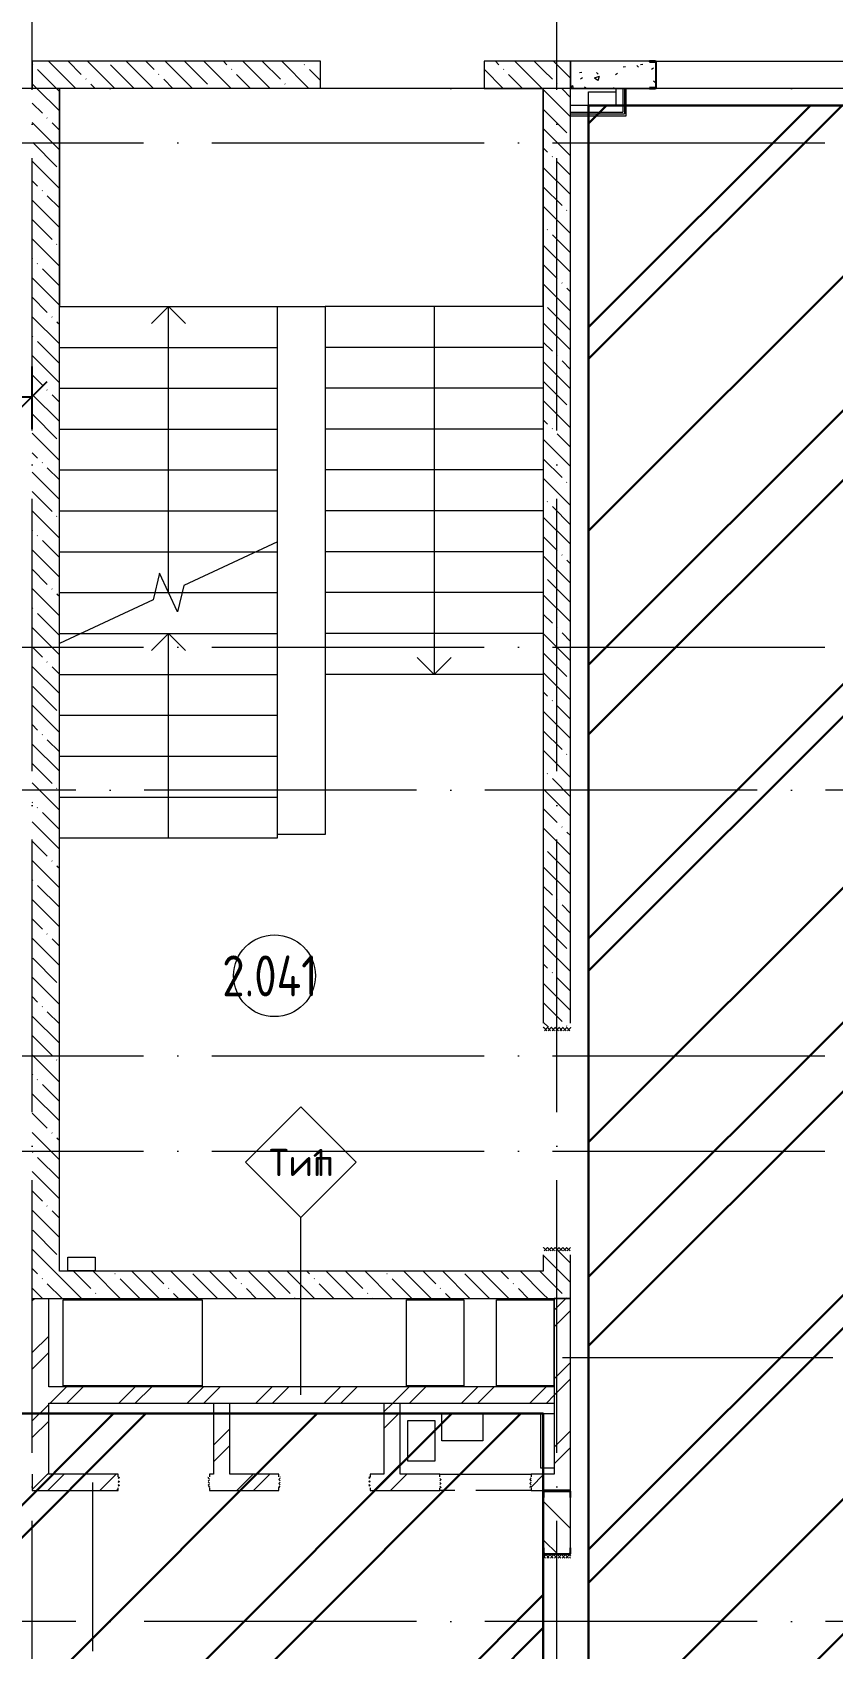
# Model space of a CAD drawing. Header units: millimetres. Extents: x -68946 to 690821, y -552984 to 293768.
# Drawn here: x 165209 to 171082, y -73660 to -61798 of the extents above; entities that cross this region are included whole.
import ezdxf

# ---------------------------------------------------------------- set-up
doc = ezdxf.new("R2010")
doc.units = ezdxf.units.MM
doc.linetypes.add('ADSK_Линия сетки', pattern=[2500, 2000, -250, 0, -250])
doc.layers.get('Defpoints').update_dxf_attribs({"color": 250})
for name, color, linetype, lineweight in [('1.2) Стяжка 6 вып.', 30, 'Continuous', 30), ('1.3) Звуко-изол           6 вып.', 90, 'Continuous', 30), ('1.4) Стяжка 6 вып.', 30, 'Continuous', 30), ('A-AREA-____-IDEN', 250, 'Continuous', 9), ('A-DOOR-____-OTLN', 250, 'Continuous', 5), ('A-FLOR-____-OTLN', 250, 'Continuous', 9), ('A-WALL-____-IDEN', 250, 'Continuous', 9), ('A-WALL-____-MCUT', 250, 'Continuous', 13), ('A-WALL-____-PATT', 250, 'Continuous', 13), ('A-WALL-FNSH-MCUT', 250, 'Continuous', 13), ('I-WALL-____-OTLN', 250, 'Continuous', 9), ('S-COLS-____-MCUT', 250, 'Continuous', 25), ('S-COLS-____-OTLN', 250, 'Continuous', 9), ('S-GRID-____-OTLN', 250, 'Continuous', 9), ('S-STRS-____-MBND', 250, 'Continuous', 5), ('S-STRS-____-OTLN', 250, 'Continuous', 5)]:
    doc.layers.add(name, color=color, linetype=linetype, lineweight=lineweight)
doc.styles.add('ISOCPEUR', font='isocpeur.ttf', dxfattribs={"width": 0.8, "height": 100})
doc.styles.add('ISOCPEUR_3', font='isocpeur.ttf', dxfattribs={"height": 250})
doc.styles.get("Standard").update_dxf_attribs({"font": 'ГОСТ тип А.ttf'})
doc.dimstyles.new('А3', dxfattribs={"dimtxt": 333, "dimasz": 222, "dimexe": 222, "dimexo": 111, "dimgap": 111, "dimtad": 1, "dimtoh": 1, "dimdec": 0, "dimrnd": 0.0015, "dimzin": 0, "dimdsep": 46, "dimtxsty": 'Standard', "dimblk": 'OBLIQUE', "dimcen": 0, "dimclrd": 7, "dimclre": 7, "dimclrt": 7, "dimadec": 0, "dimazin": 0, "dimtfac": 1, "dimtdec": 0, "dimtofl": 0, "dimtmove": 0, "dimatfit": 3, "dimfxl": 1, "dimtolj": 1, "dimtzin": 0, "dimarcsym": 0})
pattern_1 = [(45, (28708.77, -120984.93), (-251.4472, 251.4472), []), (45, (28708.77, -120603.93), (-251.4472, 251.4472), [])]
pattern_2 = [(135, (28708.77, -120984.93), (-142.5612, -142.5612), []), (135, (28851.33, -120984.93), (-142.5612, -142.5612), [252.016, -50.403, 3.353, -47.05])]
pattern_3 = [(135, (1951.41, 124.685), (-14.14214, -14.14214), []), (225, (1951.41, 124.685), (14.14214, -14.14214), [])]
pattern_4 = [(45, (-171.384, 124.685), (-14.1421, 14.1421), []), (135, (-171.384, 124.685), (-14.1421, -14.1421), [])]

# ---------------------------------------------------------------- blocks, each defined once
blk = doc.blocks.new('Дверь_СКБ_2Ст_Внутренняя1 - Н_ВВ-10_2_2200x2600h_Фрамуга сверху 2 EIW 15-42979487-АР1_Кладочный план 2 этажа С2и3')
at = {"layer": 'A-DOOR-____-OTLN'}
h = blk.add_hatch(dxfattribs=at)
h.set_pattern_fill('FP_7', color=256, style=0, pattern_type=2)
h.set_pattern_definition([(45, (-921.384, 164.685), (-14.1421, 14.1421), []), (135, (-921.384, 164.685), (-14.1421, -14.1421), [])])
h.paths.add_polyline_path([(-1062.5, 100), (-1087.5, 100), (-1087.5, -100), (-1062.5, -100)])
h = blk.add_hatch(dxfattribs=at)
h.set_pattern_fill('FP_6', color=256, style=0, pattern_type=2)
h.set_pattern_definition([(135, (1201.41, 164.685), (-14.1421, -14.1421), []), (225, (1201.41, 164.685), (14.1421, -14.1421), [])])
h.paths.add_polyline_path([(1112.5, -100), (1112.5, 100), (1087.5, 100), (1087.5, -100)])
blk = doc.blocks.new('Дверь_СКБ_2Ст_Внутренняя1 - Н_Д-1_1п_1640x2100h_ЛК-42630921-АР1_Кладочный план 2 этажа С2и3')
at = {"layer": 'A-DOOR-____-OTLN'}
h = blk.add_hatch(dxfattribs=at)
h.set_pattern_fill('FP_30', color=256, style=0, pattern_type=2)
h.set_pattern_definition([(45, (-641.384, 164.685), (-14.1421, 14.1421), []), (135, (-641.384, 164.685), (-14.1421, -14.1421), [])])
h.paths.add_polyline_path([(-807.5, -100), (-782.5, -100), (-782.5, 100), (-807.5, 100)])
h = blk.add_hatch(dxfattribs=at)
h.set_pattern_fill('FP_29', color=256, style=0, pattern_type=2)
h.set_pattern_definition([(135, (1481.41, 164.685), (-14.14214, -14.14214), []), (225, (1481.41, 164.685), (14.14214, -14.14214), [])])
h.paths.add_polyline_path([(807.5, -100), (832.5, -100), (832.5, 100), (807.5, 100)])
blk = doc.blocks.new('ADSK_КолоннаНесущая_Швеллер_Гнутый_ГОСТ 8278-83 - 200х50х4_таб_1 2-38569602-АР1_Кладочный план 2 этажа С2и3')
at = {"layer": 'S-COLS-____-MCUT'}
for p, q in [((-10.1, 90), (-10.1, -90)), ((-6.1, -90), (-6.1, 90)), ((39.9, 100), (-0.1, 100)), ((-0.1, 96), (39.9, 96)), ((39.9, 96), (39.9, 100)), ((39.9, -96), (-0.1, -96)), ((-0.1, -100), (39.9, -100)), ((39.9, -100), (39.9, -96))]:
    blk.add_line(p, q, dxfattribs=at)
for centre, radius, start, end in [((-0.1, 90), 10, 90, 180), ((-0.1, 90), 6, 90, 180), ((-0.1, -90), 10, 180, 270), ((-0.1, -90), 6, 180, 270)]:
    blk.add_arc(centre, radius, start, end, dxfattribs=at)
blk = doc.blocks.new('Дверь_СКБ_1Ст_Внутренняя1 - Н_Д-7л_670x1875h_Технический шкаф ЭОМ и СС-42409413-АР1_Кладочный план 2 этажа С2и3')
at = {"layer": 'A-DOOR-____-OTLN'}
h = blk.add_hatch(dxfattribs=at)
h.set_pattern_fill('FP_39', color=256, style=0, pattern_type=2)
h.set_pattern_definition(pattern_4)
h.paths.add_polyline_path([(-312.5, -40), (-312.5, 40), (-322.5, 40), (-322.5, -40)])
h = blk.add_hatch(dxfattribs=at)
h.set_pattern_fill('FP_38', color=256, style=0, pattern_type=2)
h.set_pattern_definition(pattern_3)
h.paths.add_polyline_path([(347.5, -40), (347.5, 40), (337.5, 40), (337.5, -40)])
blk = doc.blocks.new('Дверь_СКБ_1Ст_Внутренняя1 - Н_Д-7л_670x1875h_Технический шкаф ЭОМ и СС-V5-АР1_Кладочный план 2 этажа С2и3')
at = {"layer": 'A-DOOR-____-OTLN'}
h = blk.add_hatch(dxfattribs=at)
h.set_pattern_fill('FP_39', color=256, style=0, pattern_type=2)
h.set_pattern_definition(pattern_4)
h.paths.add_polyline_path([(-312.5, -40), (-312.5, 40), (-322.5, 40), (-322.5, -40)])
h = blk.add_hatch(dxfattribs=at)
h.set_pattern_fill('FP_38', color=256, style=0, pattern_type=2)
h.set_pattern_definition(pattern_3)
h.paths.add_polyline_path([(347.5, -40), (347.5, 40), (337.5, 40), (337.5, -40)])
blk = doc.blocks.new('ADSK_КолоннаНесущая_Швеллер_Гнутый_ГОСТ 8278-83 - 200х50х4_таб_1 2-38815031-АР1_Кладочный план 2 этажа С2и3')
at = {"layer": 'S-COLS-____-MCUT'}
for p, q in [((-6.1, -90), (-6.1, 90)), ((-0.1, 96), (39.9, 96)), ((39.9, 100), (19.9, 100)), ((39.9, 96), (39.9, 100)), ((39.9, -96), (-0.1, -96)), ((19.9, -100), (39.9, -100)), ((39.9, -100), (39.9, -96))]:
    blk.add_line(p, q, dxfattribs=at)
for centre, radius, start, end in [((-0.1, 90), 10, 90, 180), ((-0.1, 90), 6, 90, 180), ((-0.1, -90), 10, 180, 270), ((-0.1, -90), 6, 180, 270)]:
    blk.add_arc(centre, radius, start, end, dxfattribs=at)
blk = doc.blocks.new('ADSK_КолоннаНесущая_Швеллер_Гнутый_ГОСТ 8278-83 - 200х50х4_таб_1 2-V47-АР1_Кладочный план 2 этажа С2и3')
at = {"layer": 'S-COLS-____-MCUT'}
for p, q in [((-10.1, 90), (-10.1, -90)), ((-6.1, -90), (-6.1, 90)), ((39.9, 100), (-0.1, 100)), ((-0.1, 96), (39.9, 96)), ((39.9, 96), (39.9, 100)), ((39.9, -96), (-0.1, -96)), ((-0.1, -100), (39.9, -100)), ((39.9, -100), (39.9, -96))]:
    blk.add_line(p, q, dxfattribs=at)
for centre, radius, start, end in [((-0.1, 90), 10, 90, 180), ((-0.1, 90), 6, 90, 180), ((-0.1, -90), 10, 180, 270), ((-0.1, -90), 6, 180, 270)]:
    blk.add_arc(centre, radius, start, end, dxfattribs=at)
blk = doc.blocks.new('AAR_СКБ_Марка_Помещения_мал - Номер-28977439-АР1_Кладочный план 2 этажа С2и3')
at = {"layer": 'A-AREA-____-IDEN'}
blk.add_circle((-0.03, 0), 3, dxfattribs=at)
blk = doc.blocks.new('ADSK_Марка_Стена - Типоразмер_ADSK_Марка-30564887-АР1_Кладочный план 2 этажа С2и3')
at = {"layer": 'A-WALL-____-IDEN'}
for p, q in [((-0.16, 4.37), (-4.21, 0.31)), ((3.9, 0.31), (-0.16, 4.37)), ((-4.21, 0.31), (-0.16, -3.74)), ((-0.16, -3.74), (3.9, 0.31))]:
    blk.add_line(p, q, dxfattribs=at)
blk = doc.blocks.new('_Oblique')
at = {"color": 0, "linetype": 'ByBlock', "lineweight": -2}
blk.add_line((-0.5, -0.5), (0.5, 0.5), dxfattribs=at)
blk = doc.blocks.new('*D5458')
at = {"color": 7, "lineweight": -2, "transparency": 16777216}
for p, q in [((159059, -64709), (159059, -64250)), ((165207, -64709), (165207, -64250)), ((159059, -64472), (165207, -64472))]:
    blk.add_line(p, q, dxfattribs=at)
at = {"layer": 'Defpoints', "color": 0, "lineweight": 30, "transparency": 16777216}
for p in [(165207, -64472), (159059, -64820), (165207, -64820)]:
    blk.add_point(p, dxfattribs=at)
at = {"color": 7, "lineweight": -2, "transparency": 16777216, "xscale": 222, "yscale": 222, "zscale": 222, "rotation": 180}
blk.add_blockref('_Oblique', (159059, -64472), dxfattribs=at)
at = {"color": 7, "lineweight": -2, "transparency": 16777216, "xscale": 222, "yscale": 222, "zscale": 222}
blk.add_blockref('_Oblique', (165207, -64472), dxfattribs=at)
at = {"color": 7, "transparency": 16777216, "insert": (162133, -64195), "char_height": 333, "attachment_point": 5}
blk.add_mtext('\\A1;6149', dxfattribs=at)

msp = doc.modelspace()

# ---------------------------------------------------------------- hatches: boundary and pattern name
at = {"layer": '1.2) Стяжка 6 вып.', "lineweight": 30}
h = msp.add_hatch(dxfattribs=at)
h.set_pattern_fill('ANSI31', color=256, scale=333)
h.paths.add_polyline_path([(169291.2284, -96259.1767), (165508.7722, -96259.1767), (165508.7722, -93602.6434), (169291.2284, -93602.6434), (169291.2284, -62334.9342), (173645.6397, -62334.9342), (173645.6397, -120759.9342), (169291.2284, -120759.9342), (169291.2284, -110384.8106), (165558.7722, -110384.8106), (165558.7722, -108329.9376), (169291.2284, -108329.9376)])
h = msp.add_hatch(dxfattribs=at)
h.set_pattern_fill('ANSI31', color=256, scale=333)
h.paths.add_polyline_path([(155629.7509, -71934.9336), (168958.7722, -71934.9336), (168958.7722, -75659.9657), (147230.0103, -75659.9657), (147230.0103, -84239.859), (138028.7728, -84239.859), (138028.7728, -71934.9336), (147230.0103, -71934.9336), (152858.7718, -71934.9336), (152858.7718, -66214.9336), (155629.7509, -66214.9336)])
at = {"layer": '1.3) Звуко-изол           6 вып.', "lineweight": 30}
h = msp.add_hatch(dxfattribs=at)
h.set_pattern_fill('ANSI31', color=256, scale=500)
h.paths.add_polyline_path([(169291.2284, -96259.1767), (165508.7722, -96259.1767), (165508.7722, -93602.6434), (169291.2284, -93602.6434), (169291.2284, -62334.9342), (173645.6397, -62334.9342), (173645.6397, -120759.9342), (169291.2284, -120759.9342), (169291.2284, -110384.8106), (165558.7722, -110384.8106), (165558.7722, -108329.9376), (169291.2284, -108329.9376)])
h = msp.add_hatch(dxfattribs=at)
h.set_pattern_fill('ANSI31', color=256, scale=500)
h.paths.add_polyline_path([(155629.7509, -71934.9336), (168958.7722, -71934.9336), (168958.7722, -75659.9657), (147230.0103, -75659.9657), (147230.0103, -84239.859), (138028.7728, -84239.859), (138028.7728, -71934.9336), (147230.0103, -71934.9336), (152858.7718, -71934.9336), (152858.7718, -66214.9336), (155629.7509, -66214.9336)])
at = {"layer": '1.4) Стяжка 6 вып.', "lineweight": 30}
h = msp.add_hatch(dxfattribs=at)
h.set_pattern_fill('ANSI32', color=256, scale=333)
h.paths.add_polyline_path([(169291.2284, -96259.1767), (165508.7722, -96259.1767), (165508.7722, -93602.6434), (169291.2284, -93602.6434), (169291.2284, -62334.9342), (173645.6397, -62334.9342), (173645.6397, -120759.9342), (169291.2284, -120759.9342), (169291.2284, -110384.8106), (165558.7722, -110384.8106), (165558.7722, -108329.9376), (169291.2284, -108329.9376)])
h = msp.add_hatch(dxfattribs=at)
h.set_pattern_fill('ANSI32', color=256, scale=333)
h.paths.add_polyline_path([(155629.7509, -71934.9336), (168958.7722, -71934.9336), (168958.7722, -75659.9657), (147230.0103, -75659.9657), (147230.0103, -84239.859), (138028.7728, -84239.859), (138028.7728, -71934.9336), (147230.0103, -71934.9336), (152858.7718, -71934.9336), (152858.7718, -66214.9336), (155629.7509, -66214.9336)])
at = {"layer": 'A-WALL-____-PATT', "lineweight": 15}
h = msp.add_hatch(dxfattribs=at)
h.set_pattern_fill('FP_40', color=256, style=0, pattern_type=2)
h.set_pattern_definition(pattern_2)
h.paths.add_polyline_path([(168958.2503, -62209.9342), (168958.2503, -62009.9342), (168523.7722, -62009.9342), (168523.7722, -62209.9342)])
h.paths.add_polyline_path([(165208.7722, -62209.9342), (167323.7722, -62209.9342), (167323.7722, -62009.9342), (165208.7722, -62009.9342)])
h = msp.add_hatch(dxfattribs=at)
h.set_pattern_fill('FP_40', color=256, style=0, pattern_type=2)
h.set_pattern_definition(pattern_2)
h.paths.add_polyline_path([(169158.2503, -71089.9336), (169158.2503, -70739.9336), (168958.2503, -70739.9336), (168958.2503, -71089.9336)])
h.paths.add_polyline_path([(169158.2503, -69099.9336), (169158.2503, -62009.9342), (168958.2503, -62009.9342), (168958.2503, -69099.9336)])
h = msp.add_hatch(dxfattribs=at)
h.set_pattern_fill('FP_83', color=256, style=0, pattern_type=2)
h.set_pattern_definition([(50, (28708.77, -120984.93), (364.36793, -31.8783), [38.1, -419.1]), (355, (28708.77, -120984.93), (-70.48585, 382.1133), [30.48, -335.28]), (100.451, (28739.14, -120987.6), (293.885, 350.2334), [32.38, -356.18]), (46.184, (28708.77, -120883.33), (542.1585, -84.0858), [57.15, -628.65]), (96.636, (28753.95, -120890.34), (474.8049, 494.8554), [48.57, -534.27]), (351.184, (28708.8, -120883.33), (474.8102, 494.85), [45.72, -502.92]), (21, (28759.57, -120908.73), (303.22847, -204.53046), [38.1, -419.1]), (326, (28759.57, -120908.73), (123.6039, 368.376), [30.48, -335.28]), (71.451, (28784.84, -120925.78), (426.8341, 163.8427), [32.38, -356.18]), (37.5, (28708.77, -120984.93), (6.17665, 169.11015), [16.764, -314.452, 16.764, -323.596, -336.55]), (37.5, (28708.77, -120984.93), (6.17665, 169.11015), [-671.576, 16.764, -319.786]), (7.5, (28708.77, -120984.93), (133.63888, 200.3615), [16.764, -177.292, 16.764, -306.832, -128.27]), (7.5, (28708.77, -120984.93), (133.63888, 200.3615), [-517.652, 16.764, -111.506]), (327.5, (28595.49, -120984.93), (271.18182, -11.45836), [16.764, -110.236, 16.764, -379.476, -525.78]), (327.5, (28595.49, -120984.93), (271.18182, -11.45836), [-523.24, 16.764, -509.016]), (317.5, (28544.7, -120984.93), (296.2585, 50.85285), [16.764, -148.336, 16.764, -246.38, -373.38]), (317.5, (28544.7, -120984.93), (296.2585, 50.85285), [-428.244, 16.764, -356.616])])
h.paths.add_polyline_path([(169157.7503, -62209.9342), (169787.7717, -62209.9342), (169787.7717, -62009.9342), (169157.7503, -62009.9342), (169157.7503, -62027.0009)])
h.paths.add_polyline_path([(173087.7717, -62209.9342), (173758.7503, -62209.9342), (173758.7503, -62009.9342), (173087.7717, -62009.9342)])
h = msp.add_hatch(dxfattribs=at)
h.set_pattern_fill('FP_40', color=256, style=0, pattern_type=2)
h.set_pattern_definition(pattern_2)
h.paths.add_polyline_path([(165407.2722, -70889.9336), (165407.2722, -62209.9342), (165207.2722, -62209.9342), (165207.2722, -70889.9336)])
h = msp.add_hatch(dxfattribs=at)
h.set_pattern_fill('FP_40', color=256, style=0, pattern_type=2)
h.set_pattern_definition(pattern_2)
h.paths.add_polyline_path([(166379.7852, -71089.9336), (168958.2503, -71089.9336), (168958.2503, -70889.9336), (165207.2722, -70889.9336), (165207.2722, -71089.9336)])
h = msp.add_hatch(dxfattribs=at)
h.set_pattern_fill('FP_12', color=256, style=0, pattern_type=2)
h.set_pattern_definition(pattern_1)
h.paths.add_polyline_path([(165328.7503, -72379.4336), (165328.7503, -71089.9336), (165208.7503, -71089.9336), (165208.7503, -72379.4336)])
h = msp.add_hatch(dxfattribs=at)
h.set_pattern_fill('FP_12', color=256, style=0, pattern_type=2)
h.set_pattern_definition(pattern_1)
h.paths.add_polyline_path([(169158.7722, -72499.4336), (169158.7722, -71089.9336), (169038.7722, -71089.9336), (169038.7722, -72499.4336)])
h = msp.add_hatch(dxfattribs=at)
h.set_pattern_fill('FP_12', color=256, style=0, pattern_type=2)
h.set_pattern_definition(pattern_1)
h.paths.add_polyline_path([(167804.2581, -71857.4347), (169038.7722, -71857.4347), (169038.7722, -71737.4347), (165328.7503, -71737.4347), (165328.7503, -71857.4347), (166379.7852, -71857.4347)])
h = msp.add_hatch(dxfattribs=at)
h.set_pattern_fill('FP_12', color=256, style=0, pattern_type=2)
h.set_pattern_definition(pattern_1)
h.paths.add_polyline_path([(166538.7722, -72379.4336), (166658.7722, -72379.4336), (166658.7722, -71857.4347), (166538.7722, -71857.4347), (166538.7722, -72106.9062)])
h = msp.add_hatch(dxfattribs=at)
h.set_pattern_fill('FP_12', color=256, style=0, pattern_type=2)
h.set_pattern_definition(pattern_1)
h.paths.add_polyline_path([(167788.7722, -72379.4336), (167908.7722, -72379.4336), (167908.7722, -71857.4347), (167788.7722, -71857.4347), (167788.7722, -72106.9062)])
h = msp.add_hatch(dxfattribs=at)
h.set_pattern_fill('FP_12', color=256, style=0, pattern_type=2)
h.set_pattern_definition(pattern_1)
h.paths.add_polyline_path([(168198.7722, -72499.4336), (168198.7722, -72379.4336), (167688.7722, -72379.4336), (167688.7722, -72499.4336), (167804.2581, -72499.4336)])
h.paths.add_polyline_path([(166508.7722, -72499.4336), (167018.7722, -72499.4336), (167018.7722, -72379.4336), (166508.7722, -72379.4336), (166508.7722, -72479.4336)])
h.paths.add_polyline_path([(169038.7722, -72499.4336), (169038.7722, -72379.4336), (168868.7722, -72379.4336), (168868.7722, -72499.4336)])
h.paths.add_polyline_path([(165208.7732, -72499.4336), (165838.7722, -72499.4336), (165838.7722, -72379.4336), (165208.7732, -72379.4336)])
h = msp.add_hatch(dxfattribs=at)
h.set_pattern_fill('FP_1', color=256, style=0, pattern_type=2)
h.set_pattern_definition([(135, (28708.77, -120984.93), (-141.42136, -141.42136), [])])
h.paths.add_polyline_path([(169158.7722, -75659.9657), (169158.7722, -75169.9347), (168958.7722, -75169.9347), (168958.7722, -75659.9657)])
h.paths.add_polyline_path([(168958.7722, -72969.9347), (169158.7722, -72969.9347), (169158.7722, -72499.4336), (168958.7722, -72499.4336), (168958.7722, -72939.9347)])

# ---------------------------------------------------------------- linework, layer by layer
at = {"layer": '1.2) Стяжка 6 вып.', "lineweight": 30}
for points in [[(169291.2284, -110384.8106), (165558.7722, -110384.8106), (165558.7722, -108329.9376), (169291.2284, -108329.9376), (169291.2284, -96259.1767), (165508.7722, -96259.1767), (165508.7722, -93602.6434), (169291.2284, -93602.6434), (169291.2284, -62334.9342), (173645.6397, -62334.9342), (173645.6397, -120759.9342), (169291.2284, -120759.9342)], [(155629.7509, -71934.9336), (168958.7722, -71934.9336), (168958.7722, -75659.9657), (147230.0103, -75659.9657), (147230.0103, -84239.859), (138028.7728, -84239.859), (138028.7728, -71934.9336), (147230.0103, -71934.9336), (152858.7718, -71934.9336), (152858.7718, -66214.9336), (155629.7509, -66214.9336)]]:
    msp.add_lwpolyline(points, close=True, dxfattribs=at)
at = {"layer": 'A-FLOR-____-OTLN'}
for p, q in [((169291.2284, -62334.9342), (169291.2284, -62234.9347)), ((169291.2284, -62234.9347), (169491.2284, -62234.9347)), ((168958.2503, -66509.9347), (167357.7503, -66509.9347)), ((167357.7503, -66509.9347), (167357.7503, -67684.9347)), ((167357.7503, -67684.9347), (167007.7722, -67684.9347)), ((165468.7722, -70887.5382), (165468.7722, -70787.5382)), ((165468.7722, -70787.5382), (165668.7722, -70787.5382)), ((165668.7722, -70787.5382), (165668.7722, -70887.5382)), ((165668.7722, -70887.5382), (165468.7722, -70887.5382)), ((165435.5008, -71729.9859), (165435.5008, -71099.9859)), ((165435.5008, -71099.9859), (166455.5008, -71099.9859)), ((166455.5008, -71099.9859), (166455.5008, -71729.9859)), ((167955.5008, -71729.9859), (167955.5008, -71099.9859)), ((167955.5008, -71099.9859), (168375.5008, -71099.9859)), ((168375.5008, -71099.9859), (168375.5008, -71729.9859)), ((168615.5008, -71729.9859), (168615.5008, -71099.9859)), ((168615.5008, -71099.9859), (169035.5008, -71099.9859)), ((169035.5008, -71099.9859), (169035.5008, -71729.9859)), ((166455.5008, -71729.9859), (165435.5008, -71729.9859)), ((168375.5008, -71729.9859), (167955.5008, -71729.9859)), ((169035.5008, -71729.9859), (168615.5008, -71729.9859)), ((167963.7509, -72284.9336), (167963.7509, -71984.9336)), ((167963.7509, -71984.9336), (168163.7509, -71984.9336)), ((168163.7509, -71984.9336), (168163.7509, -72284.9336)), ((168213.7952, -72134.9336), (168213.7952, -71934.9336)), ((168213.7952, -71934.9336), (168513.7952, -71934.9336)), ((168513.7952, -71934.9336), (168513.7952, -72134.9336)), ((168939.2728, -72334.9336), (168939.2728, -71934.9336)), ((168939.2728, -71934.9336), (169038.7722, -71934.9336)), ((168513.7952, -72134.9336), (168213.7952, -72134.9336)), ((168163.7509, -72284.9336), (167963.7509, -72284.9336)), ((169038.7722, -72334.9336), (168939.2728, -72334.9336))]:
    msp.add_line(p, q, dxfattribs=at)
at = {"layer": 'A-WALL-____-IDEN'}
for p, q in [((167179.2447, -71797.4347), (167179.2447, -70496.1847)), ((169098.7722, -71523.9589), (171082.1794, -71523.9589)), ((165650.9121, -72439.4336), (165650.9121, -73678.1836))]:
    msp.add_line(p, q, dxfattribs=at)
at = {"layer": 'A-WALL-____-MCUT', "color": 7, "lineweight": 15}
for p, q in [((167323.7722, -62009.9342), (165208.7722, -62009.9342)), ((165208.7722, -62009.9342), (165208.7722, -62209.9342)), ((167323.7722, -62209.9342), (167323.7722, -62009.9342)), ((168958.2503, -62009.9342), (168523.7722, -62009.9342)), ((168523.7722, -62009.9342), (168523.7722, -62209.9342)), ((169158.2503, -62009.9342), (168958.2503, -62009.9342)), ((169787.7717, -62009.9342), (169157.7503, -62009.9342)), ((169157.7503, -62009.9342), (169157.7503, -62209.9342)), ((169158.2503, -69069.9336), (169158.2503, -62009.9342)), ((169787.7717, -62209.9342), (169787.7717, -62009.9342)), ((167323.7722, -62209.9342), (165207.2722, -62209.9342)), ((165407.2722, -70889.9336), (165407.2722, -62209.9342)), ((168523.7722, -62209.9342), (168958.2503, -62209.9342)), ((168958.2503, -62209.9342), (168958.2503, -69069.9336)), ((169157.7503, -62209.9342), (169787.7717, -62209.9342)), ((168958.2503, -70769.9336), (168958.2503, -70889.9336)), ((169158.2503, -71089.9336), (169158.2503, -70769.9336)), ((168958.2503, -70889.9336), (165407.2722, -70889.9336)), ((165207.2722, -71089.9336), (169158.2503, -71089.9336)), ((165328.7503, -71737.4347), (165328.7503, -71089.9336)), ((169038.7722, -71089.9336), (169038.7722, -72379.4336)), ((169158.7722, -71089.9336), (169038.7722, -71089.9336)), ((169158.7722, -72939.9347), (169158.7722, -71089.9336)), ((169038.7722, -71737.4347), (165328.7503, -71737.4347)), ((165328.7503, -72379.4336), (165328.7503, -71857.4347)), ((165328.7503, -71857.4347), (169038.7722, -71857.4347)), ((166538.7722, -71857.4347), (166538.7722, -72379.4336)), ((166658.7722, -72379.4336), (166658.7722, -71857.4347)), ((167788.7722, -71857.4347), (167788.7722, -72379.4336)), ((167908.7722, -72379.4336), (167908.7722, -71857.4347)), ((165208.7732, -72379.4336), (165208.7732, -72499.4336)), ((165838.7722, -72379.4336), (165328.7503, -72379.4336)), ((165838.7722, -72399.4336), (165838.7722, -72379.4336)), ((166538.7722, -72379.4336), (166508.7722, -72379.4336)), ((166508.7722, -72379.4336), (166508.7722, -72399.4336)), ((167018.7722, -72379.4336), (166658.7722, -72379.4336)), ((167018.7722, -72399.4336), (167018.7722, -72379.4336)), ((167788.7722, -72379.4336), (167688.7722, -72379.4336)), ((167688.7722, -72379.4336), (167688.7722, -72399.4336)), ((168198.7722, -72379.4336), (167908.7722, -72379.4336)), ((168198.7722, -72399.4336), (168198.7722, -72379.4336)), ((169038.7722, -72379.4336), (168868.7722, -72379.4336)), ((168868.7722, -72379.4336), (168868.7722, -72399.4336)), ((165208.7732, -72499.4336), (165838.7722, -72499.4336)), ((165838.7722, -72499.4336), (165838.7722, -72479.4336)), ((166508.7722, -72479.4336), (166508.7722, -72499.4336)), ((166508.7722, -72499.4336), (167018.7722, -72499.4336)), ((167018.7722, -72499.4336), (167018.7722, -72479.4336)), ((167688.7722, -72479.4336), (167688.7722, -72499.4336)), ((167688.7722, -72499.4336), (168198.7722, -72499.4336)), ((168198.7722, -72499.4336), (168198.7722, -72479.4336)), ((168868.7722, -72479.4336), (168868.7722, -72499.4336)), ((168868.7722, -72499.4336), (169158.7722, -72499.4336)), ((168958.7722, -72499.4336), (168958.7722, -72939.9347))]:
    msp.add_line(p, q, dxfattribs=at)
at = {"layer": 'A-WALL-____-MCUT', "color": 30, "lineweight": 15}
for p, q in [((169541.2284, -62209.9342), (169491.2284, -62209.9342)), ((169491.2284, -62209.9342), (169491.2284, -62334.9342)), ((169541.2284, -62209.9342), (169541.2284, -62384.9342)), ((169491.2284, -62334.9342), (169158.2503, -62334.9342)), ((169158.2503, -62384.9342), (169541.2284, -62384.9342))]:
    msp.add_line(p, q, dxfattribs=at)
at = {"layer": 'A-WALL-____-MCUT', "color": 42, "lineweight": 15}
for p in [(169553.7284, -62209.9342), (169158.2503, -62397.4342)]:
    msp.add_line(p, (169553.7284, -62397.4342), dxfattribs=at)
at = {"layer": 'A-WALL-FNSH-MCUT', "lineweight": 15}
for p, q in [((169566.2284, -62209.9342), (169541.2284, -62209.9342)), ((169566.2284, -62409.9342), (169566.2284, -62209.9342)), ((169158.2503, -62409.9342), (169566.2284, -62409.9342))]:
    msp.add_line(p, q, dxfattribs=at)
at = {"layer": 'I-WALL-____-OTLN', "lineweight": 15}
for p, q in [((169787.7717, -62009.9342), (173087.7717, -62009.9342)), ((173087.7717, -62209.9342), (169787.7717, -62209.9342)), ((168198.7722, -72379.4336), (168868.7722, -72379.4336)), ((168308.4133, -72499.4336), (168198.7722, -72499.4336)), ((168868.7722, -72499.4336), (168462.9614, -72499.4336))]:
    msp.add_line(p, q, dxfattribs=at)
at = {"layer": 'S-GRID-____-OTLN', "linetype": 'ADSK_Линия сетки'}
for p, q in [((165208.7722, -124723.7741), (165208.7722, -59782.9296)), ((169058.7722, -124723.7741), (169058.7722, -59782.9296)), ((185529.6518, -62209.9342), (128028.7722, -62209.9342)), ((94022.7944, -62609.9342), (184259.6518, -62609.9342)), ((94022.7944, -66309.9342), (185529.6518, -66309.9342)), ((185529.6518, -67359.9342), (128028.7722, -67359.9342)), ((94022.7944, -69309.9342), (185529.6518, -69309.9342)), ((94022.7944, -70009.9342), (185529.6518, -70009.9342)), ((185529.6518, -73459.9342), (128028.7722, -73459.9342))]:
    msp.add_line(p, q, dxfattribs=at)
at = {"layer": 'S-STRS-____-MBND'}
for p, q in [((167007.7722, -65536.8886), (166321.0607, -65857.1075)), ((166141.7381, -65768.3242), (166094.4838, -65962.762)), ((166273.8064, -66051.5453), (166141.7381, -65768.3242)), ((166321.0607, -65857.1075), (166273.8064, -66051.5453)), ((166094.4838, -65962.762), (165407.7722, -66282.9809))]:
    msp.add_line(p, q, dxfattribs=at)
at = {"layer": 'S-STRS-____-OTLN'}
for p, q in [((165408.7722, -62209.9342), (165408.7722, -63809.9347)), ((168523.7722, -62209.9342), (167323.7722, -62209.9342)), ((168957.7503, -63809.9347), (168957.7503, -62209.9342)), ((165407.2722, -63809.9347), (167007.2722, -63809.9347)), ((165407.2722, -63809.9347), (167007.2722, -63809.9347)), ((167007.2722, -63809.9347), (167008.7722, -63809.9347)), ((167007.2722, -64109.9347), (167007.2722, -63809.9347)), ((167008.7722, -63809.9347), (167357.7503, -63809.9347)), ((168957.7503, -63809.9347), (167357.7503, -63809.9347)), ((167357.7503, -63809.9347), (167357.7503, -64109.9347)), ((168957.7503, -63809.9347), (167357.7503, -63809.9347)), ((168957.7503, -63809.9347), (168957.7503, -64109.9347)), ((165407.2722, -64109.9347), (167007.2722, -64109.9347)), ((165407.2722, -64109.9347), (167007.2722, -64109.9347)), ((167007.2722, -64409.9347), (167007.2722, -64109.9347)), ((167357.7503, -64109.9347), (167357.7503, -64409.9347)), ((168957.7503, -64109.9347), (167357.7503, -64109.9347)), ((168957.7503, -64109.9347), (167357.7503, -64109.9347)), ((168957.7503, -64109.9347), (168957.7503, -64409.9347)), ((165407.2722, -64409.9347), (167007.2722, -64409.9347)), ((165407.2722, -64409.9347), (167007.2722, -64409.9347)), ((167007.2722, -64709.9347), (167007.2722, -64409.9347)), ((167357.7503, -64409.9347), (167357.7503, -64709.9347)), ((168957.7503, -64409.9347), (167357.7503, -64409.9347)), ((168957.7503, -64409.9347), (167357.7503, -64409.9347)), ((168957.7503, -64409.9347), (168957.7503, -64709.9347)), ((165407.2722, -64709.9347), (167007.2722, -64709.9347)), ((165407.2722, -64709.9347), (167007.2722, -64709.9347)), ((167007.2722, -65009.9347), (167007.2722, -64709.9347)), ((167357.7503, -64709.9347), (167357.7503, -65009.9347)), ((168957.7503, -64709.9347), (167357.7503, -64709.9347)), ((168957.7503, -64709.9347), (167357.7503, -64709.9347)), ((168957.7503, -64709.9347), (168957.7503, -65009.9347)), ((165407.2722, -65009.9347), (167007.2722, -65009.9347)), ((165407.2722, -65009.9347), (167007.2722, -65009.9347)), ((167007.2722, -65309.9347), (167007.2722, -65009.9347)), ((167357.7503, -65009.9347), (167357.7503, -65309.9347)), ((168957.7503, -65009.9347), (167357.7503, -65009.9347)), ((168957.7503, -65009.9347), (167357.7503, -65009.9347)), ((168957.7503, -65009.9347), (168957.7503, -65309.9347)), ((165407.2722, -65309.9347), (167007.2722, -65309.9347)), ((165407.2722, -65309.9347), (167007.2722, -65309.9347)), ((167007.2722, -65537.1218), (167007.2722, -65309.9347)), ((167357.7503, -65309.9347), (167357.7503, -65609.9347)), ((168957.7503, -65309.9347), (167357.7503, -65309.9347)), ((168957.7503, -65309.9347), (167357.7503, -65309.9347)), ((168957.7503, -65309.9347), (168957.7503, -65609.9347)), ((167007.7722, -65609.9347), (167007.7722, -65536.8886)), ((165407.2722, -65609.9347), (166851.1243, -65609.9347)), ((165407.2722, -65609.9347), (166851.1243, -65609.9347)), ((166851.1243, -65609.9347), (167007.7722, -65609.9347)), ((166851.1243, -65609.9347), (167007.7722, -65609.9347)), ((167007.7722, -65909.9347), (167007.7722, -65609.9347)), ((167357.7503, -65609.9347), (167357.7503, -65909.9347)), ((168957.7503, -65609.9347), (167357.7503, -65609.9347)), ((168957.7503, -65609.9347), (167357.7503, -65609.9347)), ((168957.7503, -65609.9347), (168957.7503, -65909.9347)), ((165407.2722, -65909.9347), (166107.3224, -65909.9347)), ((165407.2722, -65909.9347), (166107.3224, -65909.9347)), ((166107.3224, -65909.9347), (166207.7722, -65909.9347)), ((166107.3224, -65909.9347), (166207.7722, -65909.9347)), ((166207.7722, -65909.9347), (166308.2221, -65909.9347)), ((166207.7722, -65909.9347), (166308.2221, -65909.9347)), ((166308.2221, -65909.9347), (167007.7722, -65909.9347)), ((166308.2221, -65909.9347), (167007.7722, -65909.9347)), ((167007.7722, -66209.9347), (167007.7722, -65909.9347)), ((167357.7503, -65909.9347), (167357.7503, -66209.9347)), ((168957.7503, -65909.9347), (167357.7503, -65909.9347)), ((168957.7503, -65909.9347), (167357.7503, -65909.9347)), ((168957.7503, -65909.9347), (168957.7503, -66209.9347)), ((165407.2722, -66209.9347), (165564.4202, -66209.9347)), ((165407.2722, -66209.9347), (165564.4202, -66209.9347)), ((165407.7722, -66509.9347), (165407.7722, -66282.9809)), ((165564.4202, -66209.9347), (167007.7722, -66209.9347)), ((165564.4202, -66209.9347), (167007.7722, -66209.9347)), ((167007.7722, -66509.9347), (167007.7722, -66209.9347)), ((167357.7503, -66209.9347), (167357.7503, -66509.9347)), ((168957.7503, -66209.9347), (167357.7503, -66209.9347)), ((168957.7503, -66209.9347), (167357.7503, -66209.9347)), ((168957.7503, -66209.9347), (168957.7503, -66509.9347)), ((165407.7722, -66809.9347), (165407.7722, -66509.9347)), ((165407.7722, -66509.9347), (167007.7722, -66509.9347)), ((165407.7722, -66509.9347), (167007.7722, -66509.9347)), ((167007.7722, -66809.9347), (167007.7722, -66509.9347)), ((168957.7503, -66509.9347), (167357.7503, -66509.9347)), ((165407.7722, -67109.9347), (165407.7722, -66809.9347)), ((165407.7722, -66809.9347), (167007.7722, -66809.9347)), ((165407.7722, -66809.9347), (167007.7722, -66809.9347)), ((167007.7722, -67109.9347), (167007.7722, -66809.9347)), ((165407.7722, -67409.9347), (165407.7722, -67109.9347)), ((165407.7722, -67109.9347), (167007.7722, -67109.9347)), ((165407.7722, -67109.9347), (167007.7722, -67109.9347)), ((167007.7722, -67409.9347), (167007.7722, -67109.9347)), ((165407.7722, -67709.9347), (165407.7722, -67409.9347)), ((165407.7722, -67409.9347), (167007.7722, -67409.9347)), ((165407.7722, -67409.9347), (167007.7722, -67409.9347)), ((167007.7722, -67709.9347), (167007.7722, -67409.9347)), ((165407.7722, -67709.9347), (167007.7722, -67709.9347)), ((165407.7722, -67709.9347), (167007.7722, -67709.9347))]:
    msp.add_line(p, q, dxfattribs=at)
at = {"layer": 'S-STRS-____-OTLN', "lineweight": 9}
for p, q in [((166207.2722, -63809.9347), (166082.2722, -63934.9347)), ((166207.2722, -64109.9347), (166207.2722, -63809.9347)), ((166207.2722, -63809.9347), (166332.2722, -63934.9347)), ((168157.7503, -63809.9347), (168157.7503, -64109.9347)), ((166207.2722, -64409.9347), (166207.2722, -64109.9347)), ((168157.7503, -64109.9347), (168157.7503, -64409.9347)), ((166207.2722, -64709.9347), (166207.2722, -64409.9347)), ((168157.7503, -64409.9347), (168157.7503, -64709.9347)), ((166207.2722, -65009.9347), (166207.2722, -64709.9347)), ((168157.7503, -64709.9347), (168157.7503, -65009.9347)), ((166207.2722, -65309.9347), (166207.2722, -65009.9347)), ((168157.7503, -65009.9347), (168157.7503, -65309.9347)), ((166207.2722, -65609.9347), (166207.2722, -65309.9347)), ((168157.7503, -65309.9347), (168157.7503, -65609.9347)), ((166207.2722, -65908.8625), (166207.2722, -65609.9347)), ((168157.7503, -65609.9347), (168157.7503, -65909.9347)), ((168157.7503, -65909.9347), (168157.7503, -66209.9347)), ((166207.7722, -66209.9347), (166082.7722, -66334.9347)), ((166207.7722, -66509.9347), (166207.7722, -66209.9347)), ((166207.7722, -66209.9347), (166332.7722, -66334.9347)), ((168157.7503, -66209.9347), (168157.7503, -66509.9347)), ((168157.7503, -66509.9347), (168032.7503, -66384.9347)), ((168157.7503, -66509.9347), (168282.7503, -66384.9347)), ((166207.7722, -66809.9347), (166207.7722, -66509.9347)), ((166207.7722, -67109.9347), (166207.7722, -66809.9347)), ((166207.7722, -67409.9347), (166207.7722, -67109.9347)), ((166207.7722, -67709.9347), (166207.7722, -67409.9347))]:
    msp.add_line(p, q, dxfattribs=at)

# ---------------------------------------------------------------- block references
at = {"layer": 'A-AREA-____-IDEN', "xscale": 99.99999999999993, "yscale": 99.99999999999993, "zscale": 99.99999999999993}
msp.add_blockref('AAR_СКБ_Марка_Помещения_мал - Номер-28977439-АР1_Кладочный план 2 этажа С2и3', (166988.8573, -68721.4094), dxfattribs=at)
at = {"layer": 'A-DOOR-____-OTLN', "color": 255}
for name, p, rotation in [('Дверь_СКБ_2Ст_Внутренняя1 - Н_Д-1_1п_1640x2100h_ЛК-42630921-АР1_Кладочный план 2 этажа С2и3', (169058.2503, -69932.4336), 90), ('Дверь_СКБ_2Ст_Внутренняя1 - Н_ВВ-10_2_2200x2600h_Фрамуга сверху 2 EIW 15-42979487-АР1_Кладочный план 2 этажа С2и3', (169058.7722, -74057.4347), 270)]:
    msp.add_blockref(name, p, dxfattribs=dict(at, rotation=rotation))
at = {"layer": 'A-DOOR-____-OTLN', "color": 250, "rotation": 180}
for name, p in [('Дверь_СКБ_1Ст_Внутренняя1 - Н_Д-7л_670x1875h_Технический шкаф ЭОМ и СС-V5-АР1_Кладочный план 2 этажа С2и3', (166186.2722, -72439.4336)), ('Дверь_СКБ_1Ст_Внутренняя1 - Н_Д-7л_670x1875h_Технический шкаф ЭОМ и СС-V5-АР1_Кладочный план 2 этажа С2и3', (167366.2722, -72439.4336)), ('Дверь_СКБ_1Ст_Внутренняя1 - Н_Д-7л_670x1875h_Технический шкаф ЭОМ и СС-42409413-АР1_Кладочный план 2 этажа С2и3', (168546.2722, -72439.4336))]:
    msp.add_blockref(name, p, dxfattribs=at)
at = {"layer": 'A-WALL-____-IDEN', "xscale": 99.99999999999993, "yscale": 99.99999999999993, "zscale": 99.99999999999993}
msp.add_blockref('ADSK_Марка_Стена - Типоразмер_ADSK_Марка-30564887-АР1_Кладочный план 2 этажа С2и3', (167194.8697, -70121.7178), dxfattribs=at)
at = {"layer": 'S-COLS-____-OTLN'}
for name, p, rotation in [('ADSK_КолоннаНесущая_Швеллер_Гнутый_ГОСТ 8278-83 - 200х50х4_таб_1 2-38569602-АР1_Кладочный план 2 этажа С2и3', (169777.6717, -62109.9938), 180), ('ADSK_КолоннаНесущая_Швеллер_Гнутый_ГОСТ 8278-83 - 200х50х4_таб_1 2-V47-АР1_Кладочный план 2 этажа С2и3', (169058.7722, -72509.5336), 269.9999999999995), ('ADSK_КолоннаНесущая_Швеллер_Гнутый_ГОСТ 8278-83 - 200х50х4_таб_1 2-38815031-АР1_Кладочный план 2 этажа С2и3', (169058.7722, -72959.8347), 90.00000000000044)]:
    msp.add_blockref(name, p, dxfattribs=dict(at, rotation=rotation))

# ---------------------------------------------------------------- texts
at = {"layer": 'A-AREA-____-IDEN', "insert": (166602.5181, -68572.7496), "char_height": 300, "width": 628.523, "attachment_point": 1, "style": 'ISOCPEUR'}
msp.add_mtext('2.041', dxfattribs=at)
at = {"layer": 'A-WALL-____-IDEN', "char_height": 200, "attachment_point": 1, "style": 'ISOCPEUR_3'}
for s, insert, width in [('Тип', (166946.5888, -69992.0492), 387.215062), (' 1', (167266.0732, -69992.0492), 190.801625)]:
    msp.add_mtext(s, dxfattribs=dict(at, insert=insert, width=width))

# ---------------------------------------------------------------- dimensions: what is measured, and where the dimension line sits
dim = msp.add_linear_dim(base=(165207.2722, -64472.2206), p1=(159058.7515, -64819.933), p2=(165207.2722, -64819.933), dimstyle='А3')
dim.commit()
dim.dimension.update_dxf_attribs({"geometry": '*D5458', "text_midpoint": (162133.0119, -64194.7206)})

doc.saveas('drawing.dxf')
